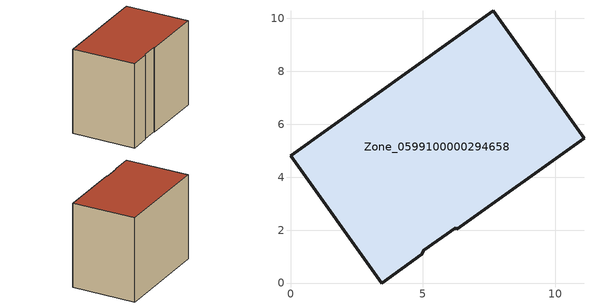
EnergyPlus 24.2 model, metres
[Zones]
Zone_0599100000294658
 floor ground (C_G): 5.03,1.23 4.97,1.09 3.44,0 0,4.82 7.65,10.28 11.09,5.47 6.28,2.03 6.24,2.09 z0
 wall outside (C_F): 11.09,5.47 7.65,10.28 0,4.82 3.44,0 4.97,1.09 5.03,1.23 6.24,2.09 6.28,2.03 11.09,5.47 z0:7.88
 roof outside (C_R): 6.28,2.03 11.09,5.47 7.65,10.28 0,4.82 3.44,0 4.97,1.09 5.03,1.23 6.24,2.09 z7.88
[BUILDING]
Pand.0599100000294658: North Axis=0; Terrain=City; Loads Convergence Tolerance Value=0.04; Temperature Convergence Tolerance Value=0.4; Solar Distribution=FullExterior; Maximum Number of Warmup Days=25; Minimum Number of Warmup Days=1
[Site:Location]
Rotterdam.The.Hague.AP_ZH_NLD Design_Conditions: Latitude=51.96; Longitude=4.45; Time Zone=1; Elevation=-4.5
[SITE:GROUNDTEMPERATURE:BUILDINGSURFACE]
18, 18, 18, 18, 18, 18, 18, 18, 18, 18, 18, 18
[MATERIAL] Thermal Absorptance=0.9; Solar Absorptance=0.7; Visible Absorptance=0.7
Name | Roughness | Thickness | Conductivity | Density | Specific Heat
G.TC.1975-1991 | MediumSmooth | 0.15 | 0.288461 | 540 | 1210
F.TC.1975-1991 | Rough | 0.3 | 0.230769 | 1920 | 840
R.TC.1975-1991 | MediumRough | 0.2 | 0.153846 | 1500 | 1000
[CONSTRUCTION]
C_G: G.TC.1975-1991
C_F: F.TC.1975-1991
C_R: R.TC.1975-1991
[ZONE]
Zone_0599100000294658: Type=1; Multiplier=1; Ceiling Height=Autocalculate; Volume=Autocalculate; Floor Area=autocalculate; Part of Total Floor Area=Yes
[ZONEINFILTRATION:DESIGNFLOWRATE]
Infil_Zone_0599100000294658: Zone or ZoneList or Space or SpaceList=Zone_0599100000294658; Schedule=AlwaysOn; Design Flow Rate Calculation Method=Flow/Area; Flow Rate per Floor Area=0.003; Constant Term Coefficient=1; Temperature Term Coefficient=0; Velocity Term Coefficient=0; Velocity Squared Term Coefficient=0
[HVACTEMPLATE:ZONE:IDEALLOADSAIRSYSTEM]
Zone_0599100000294658: Maximum Heating Supply Air Temperature=50; Minimum Cooling Supply Air Temperature=13; Maximum Heating Supply Air Humidity Ratio=0.0156; Minimum Cooling Supply Air Humidity Ratio=0.0077; Heating Limit=NoLimit; Cooling Limit=NoLimit; Dehumidification Control Type=ConstantSensibleHeatRatio; Cooling Sensible Heat Ratio=0.7; Dehumidification Setpoint=60; Humidification Control Type=None; Humidification Setpoint=30; Outdoor Air Method=None; Outdoor Air Flow Rate per Person=0.00944; Outdoor Air Flow Rate per Zone Floor Area=0; Outdoor Air Flow Rate per Zone=0; Demand Controlled Ventilation Type=None; Outdoor Air Economizer Type=NoEconomizer; Heat Recovery Type=None; Sensible Heat Recovery Effectiveness=0.7; Latent Heat Recovery Effectiveness=0.65
[ZONECONTROL:THERMOSTAT]
ThermostatControl_Zone_0599100000294658: Zone or ZoneList=Zone_0599100000294658; Control Type Schedule=DualSetpointControlType; Control 1=Thermostat_Zone_0599100000294658; Temperature Difference Between Cutout And Setpoint=0
[THERMOSTATSETPOINT:DUALSETPOINT]
Thermostat_Zone_0599100000294658: Heating Setpoint Temperature Schedule=HeatingSetpoint_Zone_0599100000294658; Cooling Setpoint Temperature Schedule=CoolingSetpoint_Zone_0599100000294658
[SCHEDULE:COMPACT]
HeatingSetpoint_Zone_0599100000294658: Through: 12/31, For: AllDays, Until: 24:00, 21
CoolingSetpoint_Zone_0599100000294658: Through: 12/31, For: AllDays, Until: 24:00, 24
DualSetpointControlType: Through: 12/31, For: AllDays, Until: 24:00, 4
AlwaysOn: Through: 12/31, For: AllDays, Until: 24:00, 1
